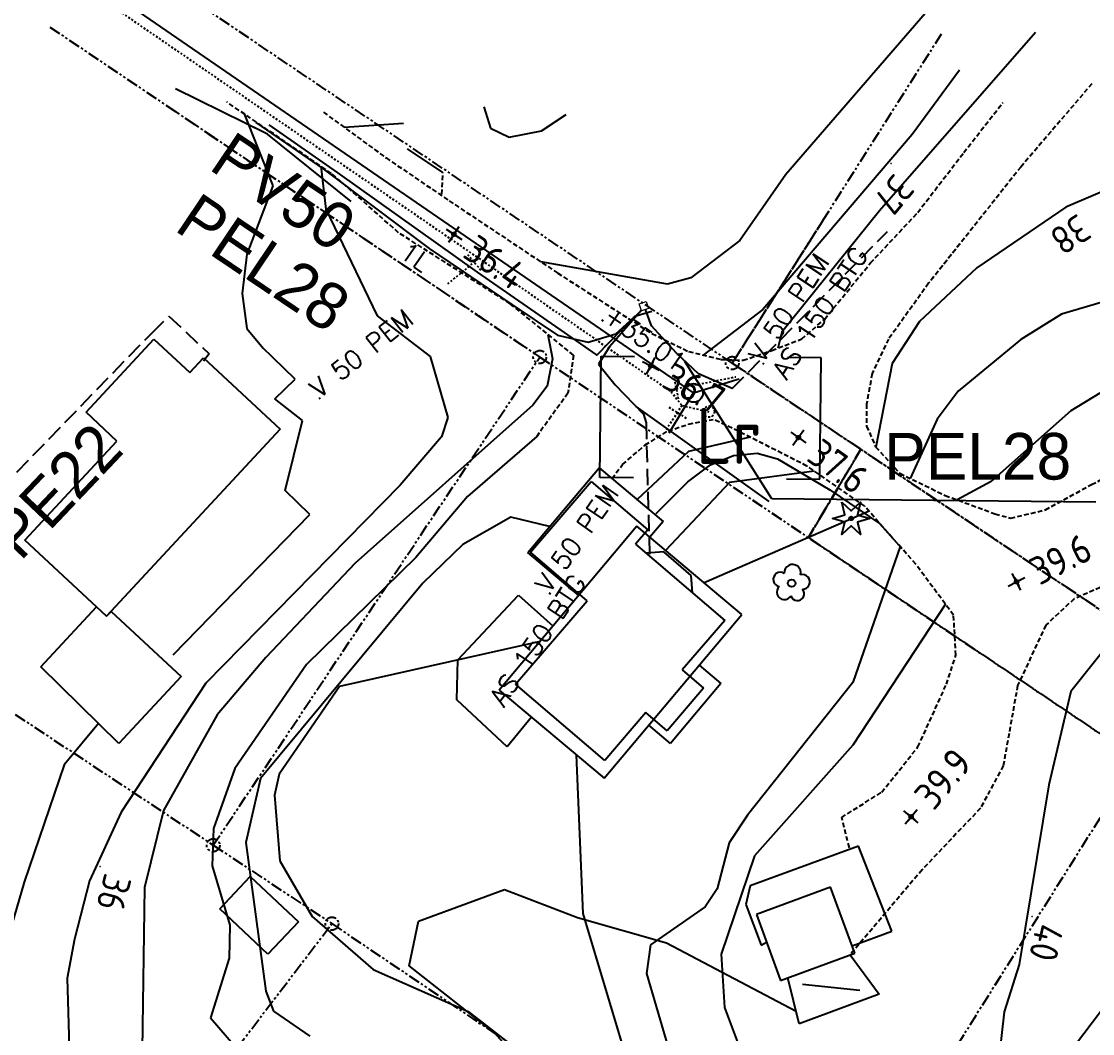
# Model space of a CAD drawing. Header units: metres. Extents: x 139929 to 142176, y 6401995 to 6404420.
# Drawn here: x 140581.7 to 140639.1, y 6402409.2 to 6402463.5 of the extents above; entities that cross this region are included whole.
import ezdxf
from ezdxf.enums import TextEntityAlignment as Align

# ---------------------------------------------------------------- set-up
doc = ezdxf.new("R2010")
doc.units = ezdxf.units.M
doc.header["$LTSCALE"] = 0.5
for name, pattern in [('DASHED', [0.75, 0.5, -0.25]), ('DASHED2', [0.375, 0.25, -0.125]), ('DGN Style 3', [2.464518, 1.76037, -0.704148]), ('HAECK', [0]), ('HIDDEN2', [0.1875, 0.125, -0.0625]), ('PHANTOM', [2.5, 1.25, -0.25, 0.25, -0.25, 0.25, -0.25])]:
    doc.linetypes.add(name, pattern=pattern)
doc.layers.get('0').update_dxf_attribs({"color": 1})
for name, color, linetype, lineweight in [('FAS_HAKPARENTES', 250, 'Continuous', 18), ('LM_GRÄNSPUNKT_TEXT_NY', 94, 'Continuous', 25), ('TE_INMATT_LAGE', 254, 'Continuous', 0)]:
    doc.layers.add(name, color=color, linetype=linetype, lineweight=lineweight)
for name, color, linetype in [('M-BEF-BYGGNAD', 3, 'Continuous'), ('M-BEF-EL', 4, 'ELLEDNING'), ('M-BEF-EL-TEXT', 1, 'Continuous'), ('M-BEF-HÄCK', 7, 'Continuous'), ('M-BEF-MARKLINJE', 4, 'Continuous'), ('M-BEF-MUR', 4, 'Continuous'), ('M-BEF-NIVÅ', 4, 'Continuous'), ('M-BEF-NIVÅKURVA-PRIMÄR-0.5M', 12, 'Continuous'), ('M-BEF-NIVÅKURVA-PRIMÄR-1.0M', 12, 'Continuous'), ('M-BEF-TELE', 4, 'TELELEDNING'), ('M-BEF-TELE-INFO', 4, 'Continuous'), ('M-BEF-TELE-TEXT', 1, 'Continuous'), ('M-BEF-TRÄD', 4, 'Continuous'), ('M-BEF-VA-S', 4, 'Continuous'), ('M-BEF-VA-TEXT', 1, 'Continuous'), ('M-BEF-VA-V', 4, 'HIDDEN2'), ('M-BEF-VÄGKANT', 1, 'DASHED'), ('M-BEF-VÄGKANTSTÖD', 1, 'Continuous'), ('M-GR-FASTIGHETSGRÄNS', 3, 'PHANTOM'), ('M-GR-RÄTTIGHETSGRÄNS', 3, 'DASHED')]:
    doc.layers.add(name, color=color, linetype=linetype)
doc.styles.add('ISO', font='iso.shx', dxfattribs={"height": 2.5})
doc.styles.add('ITALICC', font='italicc', dxfattribs={"oblique": 10})
doc.styles.add('ROMANS', font='romans')
doc.styles.get("Standard").update_dxf_attribs({"font": 'simplex8.shx'})
doc.styles.add('Style-font38', font='font38.shx')
doc.linetypes.add('ELLEDNING', pattern='A,3,-0.5,["E",Standard,S=0.5,R=0,X=0,Y=-0.25],-0.5', length=4)
doc.linetypes.add('TELELEDNING', pattern='A,3,-0.5,["T",Standard,S=0.5,R=0,X=0,Y=-0.25],-0.5', length=4)

# ---------------------------------------------------------------- blocks, each defined once
blk = doc.blocks.new('osynlig cirkel')
blk.add_circle((0, 0), 0.005)
blk = doc.blocks.new('OSYNLIG')
blk.add_blockref('osynlig cirkel', (0, 0))
blk = doc.blocks.new('PRI_M_BARRTRÄD')
blk.add_polyline3d([(-0.5, 0.866026, 0), (0, 0.4, 0), (0.5, 0.866026, 0), (0.34641, 0.2, 0), (1, 0, 0), (0.34641, -0.2, 0), (0.5, -0.866026, 0), (0, -0.4, 0), (-0.5, -0.866026, 0), (-0.34641, -0.2, 0), (-1, 0, 0), (-0.34641, 0.2, 0), (-0.5, 0.866026, 0)])
blk.add_circle((0, 0), 0.1)
blk = doc.blocks.new('PRI_NIVÅ_HÖJDPUNKT_ISM')
at = {"color": 7}
for p, q in [((-0.25, 0), (0.25, 0)), ((0, 0.25), (0, -0.25))]:
    blk.add_line(p, q, dxfattribs=at)
blk = doc.blocks.new('OCT241', base_point=(108327.366, 6370837.691))
at = {"layer": 'TE_INMATT_LAGE', "color": 30, "linetype": 'Continuous', "lineweight": 13, "flags": 128}
blk.add_lwpolyline([(108327.168, 6370837.894), (108327.568, 6370837.889), (108327.564, 6370837.489), (108327.164, 6370837.494), (108327.168, 6370837.894)], dxfattribs=at)
blk = doc.blocks.new('BRUNN')
blk.add_circle((0, 0), 0.5)
blk = doc.blocks.new('VENTIL')
blk.add_line((0, -0.55), (0, 0.55))
blk = doc.blocks.new('LIGGARPUNKT')
blk.add_circle((0, 0), 0.35)
at = {"layer": 'LM_GRÄNSPUNKT_TEXT_NY', "style": 'ITALICC', "oblique": 10}
blk.add_attdef('PUNKTBETECKNING', (0.5, -0.35), '', height=0.7, dxfattribs=at)
blk = doc.blocks.new('PRI_V_POLLARE')
blk.add_circle((0, 0), 0.2)
blk = doc.blocks.new('PRI_M_LÖVTRÄD')
blk.add_circle((0, 0), 0.2)
for centre, radius, start, end in [((-0.601762, 0.206006), 0.384732, 57.341651, 261.23001), ((0.047722, 0.56156), 0.443002, 345.022908, 184.096476), ((0.585988, 0.07036), 0.392534, 269.444378, 106.321877), ((-0.395828, -0.476108), 0.401424, 131.233971, 330.911027), ((0.306072, -0.564084), 0.367104, 196.976003, 41.224955)]:
    blk.add_arc(centre, radius, start, end)
blk = doc.blocks.new('SPWDEF')
at = {"color": 0, "linetype": 'Continuous'}
for p, q in [((-1, 0), (1, 0)), ((0, -1), (0, 1))]:
    blk.add_line(p, q, dxfattribs=at)
blk.add_circle((0, 0), 0.2)
blk = doc.blocks.new('PRI_NIVÅ_HÖJDPKT')
at = {"color": 0, "linetype": 'Continuous', "lineweight": -3}
blk.add_circle((183, 184), 0.0005, dxfattribs=at)

msp = doc.modelspace()

# ---------------------------------------------------------------- linework, layer by layer
at = {"layer": 'FAS_HAKPARENTES', "color": 1, "linetype": 'Continuous', "lineweight": -3}
for p, q in [((140612.698, 6402438.995), (140612.765, 6402445.495)), ((140612.765, 6402445.495), (140614.565, 6402445.476)), ((140624.578, 6402445.41), (140622.778, 6402445.428)), ((140624.511, 6402438.91), (140624.578, 6402445.41)), ((140614.498, 6402438.977), (140612.698, 6402438.995)), ((140622.712, 6402438.929), (140624.511, 6402438.91))]:
    msp.add_line(p, q, dxfattribs=at)
at = {"layer": 'FAS_HAKPARENTES', "lineweight": -3}
for p, q in [((140612.698, 6402438.995), (140612.765, 6402445.495)), ((140612.765, 6402445.495), (140614.565, 6402445.476)), ((140624.578, 6402445.41), (140622.778, 6402445.428)), ((140624.511, 6402438.91), (140624.578, 6402445.41)), ((140614.498, 6402438.977), (140612.698, 6402438.995)), ((140622.712, 6402438.929), (140624.511, 6402438.91))]:
    msp.add_line(p, q, dxfattribs=at)
at = {"layer": 'M-BEF-BYGGNAD'}
for p, q in [((140585.127, 6402442.492), (140588.771, 6402446.413)), ((140588.771, 6402446.413), (140590.689, 6402444.631)), ((140590.689, 6402444.631), (140591.424, 6402445.422)), ((140590.689, 6402444.631), (140591.424, 6402445.422)), ((140591.424, 6402445.422), (140595.554, 6402441.585)), ((140586.784, 6402440.951), (140585.127, 6402442.492)), ((140595.554, 6402441.585), (140586.234, 6402431.559)), ((140595.554, 6402441.585), (140586.234, 6402431.559)), ((140581.846, 6402435.638), (140586.784, 6402440.951)), ((140581.846, 6402435.638), (140586.784, 6402440.951)), ((140608.829, 6402434.967), (140612.657, 6402439.521)), ((140608.829, 6402434.967), (140612.657, 6402439.521)), ((140612.657, 6402439.521), (140616.089, 6402436.637)), ((140612.657, 6402439.521), (140616.089, 6402436.637)), ((140608.977, 6402434.989), (140612.228, 6402438.787)), ((140612.228, 6402438.787), (140615.27, 6402436.184)), ((140614.688, 6402436.381), (140607.302, 6402427.594)), ((140614.688, 6402436.381), (140607.302, 6402427.594)), ((140615.27, 6402436.184), (140614.618, 6402435.423)), ((140620.321, 6402431.647), (140614.688, 6402436.381)), ((140620.321, 6402431.647), (140614.688, 6402436.381)), ((140616.089, 6402436.637), (140615.384, 6402435.796)), ((140616.089, 6402436.637), (140615.384, 6402435.796)), ((140586.234, 6402431.559), (140581.846, 6402435.638)), ((140611.566, 6402432.667), (140608.829, 6402434.967)), ((140611.566, 6402432.667), (140608.829, 6402434.967)), ((140612.014, 6402432.385), (140608.977, 6402434.989)), ((140614.618, 6402435.423), (140619.404, 6402431.325)), ((140616.14, 6402435.002), (140615.195, 6402434.928)), ((140617.606, 6402433.746), (140616.14, 6402435.002)), ((140617.68, 6402432.802), (140617.606, 6402433.746)), ((140605.073, 6402429.206), (140608.329, 6402432.678)), ((140608.329, 6402432.678), (140610.188, 6402431.028)), ((140608.176, 6402427.905), (140612.014, 6402432.385)), ((140582.699, 6402428.836), (140585.695, 6402432.059)), ((140582.699, 6402428.836), (140585.695, 6402432.059)), ((140585.695, 6402432.059), (140586.234, 6402431.559)), ((140585.695, 6402432.059), (140586.234, 6402431.559)), ((140586.234, 6402431.559), (140586.47, 6402431.811)), ((140586.234, 6402431.559), (140586.47, 6402431.811)), ((140586.47, 6402431.811), (140590.23, 6402428.317)), ((140586.47, 6402431.811), (140590.23, 6402428.317)), ((140612.937, 6402422.86), (140620.321, 6402431.647)), ((140612.937, 6402422.86), (140620.321, 6402431.647)), ((140619.404, 6402431.325), (140617.125, 6402428.669)), ((140586.892, 6402424.726), (140582.699, 6402428.836)), ((140586.892, 6402424.726), (140582.699, 6402428.836)), ((140605.026, 6402427.07), (140605.073, 6402429.206)), ((140617.125, 6402428.669), (140618.267, 6402427.693)), ((140618.03, 6402428.921), (140619.192, 6402427.944)), ((140618.03, 6402428.921), (140619.192, 6402427.944)), ((140590.23, 6402428.317), (140586.892, 6402424.726)), ((140590.23, 6402428.317), (140586.892, 6402424.726)), ((140607.302, 6402427.594), (140612.937, 6402422.86)), ((140607.302, 6402427.594), (140612.937, 6402422.86)), ((140612.962, 6402423.808), (140608.176, 6402427.905)), ((140618.267, 6402427.693), (140616.315, 6402425.413)), ((140619.192, 6402427.944), (140616.487, 6402424.726)), ((140619.192, 6402427.944), (140616.487, 6402424.726)), ((140607.729, 6402424.553), (140605.026, 6402427.07)), ((140615.173, 6402426.389), (140612.962, 6402423.808)), ((140616.315, 6402425.413), (140615.173, 6402426.389)), ((140609.025, 6402426.146), (140607.729, 6402424.553)), ((140616.487, 6402424.726), (140615.325, 6402425.701)), ((140616.487, 6402424.726), (140615.325, 6402425.701)), ((140626.577, 6402419.218), (140620.766, 6402417.089)), ((140628.376, 6402414.658), (140626.577, 6402419.218)), ((140592.307, 6402415.852), (140593.939, 6402417.589)), ((140593.939, 6402417.589), (140596.521, 6402415.163)), ((140620.766, 6402417.089), (140620.528, 6402416.081)), ((140625.08, 6402417.011), (140621.099, 6402415.545)), ((140625.08, 6402417.011), (140621.099, 6402415.545)), ((140626.381, 6402413.482), (140625.08, 6402417.011)), ((140626.381, 6402413.482), (140625.08, 6402417.011)), ((140620.528, 6402416.081), (140621.363, 6402413.914)), ((140594.889, 6402413.426), (140592.307, 6402415.852)), ((140621.099, 6402415.545), (140622.399, 6402412.016)), ((140621.099, 6402415.545), (140622.399, 6402412.016)), ((140596.521, 6402415.163), (140594.889, 6402413.426)), ((140626.237, 6402413.871), (140628.376, 6402414.658)), ((140621.363, 6402413.914), (140621.642, 6402414.071)), ((140622.399, 6402412.016), (140626.381, 6402413.482)), ((140622.399, 6402412.016), (140626.381, 6402413.482)), ((140626.129, 6402413.389), (140627.688, 6402411.287)), ((140626.129, 6402413.389), (140627.688, 6402411.287)), ((140623.398, 6402409.685), (140622.783, 6402412.157)), ((140623.398, 6402409.685), (140622.783, 6402412.157)), ((140623.579, 6402411.814), (140626.653, 6402411.488)), ((140623.579, 6402411.814), (140626.653, 6402411.488)), ((140627.688, 6402411.287), (140623.398, 6402409.685)), ((140627.688, 6402411.287), (140623.398, 6402409.685))]:
    msp.add_line(p, q, dxfattribs=at)
at = {"layer": 'M-BEF-EL', "flags": 128}
msp.add_lwpolyline([(140594.942, 6402457.914), (140598.602, 6402455.361), (140606.123, 6402450.015), (140612.544, 6402445.559), (140614.574, 6402447.647), (140615.492, 6402447.914)], dxfattribs=at)
at = {"layer": 'M-BEF-HÄCK', "color": 1, "linetype": 'HAECK', "lineweight": -3}
for p, q in [((140594.874, 6402457.413), (140589.923, 6402459.846)), ((140599.364, 6402453.795), (140594.874, 6402457.413))]:
    msp.add_line(p, q, dxfattribs=at)
at = {"layer": 'M-BEF-HÄCK', "lineweight": -3}
for p, q in [((140594.874, 6402457.413), (140593.265, 6402458.203)), ((140599.364, 6402453.795), (140594.874, 6402457.413))]:
    msp.add_line(p, q, dxfattribs=at)
at = {"layer": 'M-BEF-MARKLINJE'}
for p, q in [((140602.975, 6402415.191, 38.201), (140607.582, 6402416.9, 38.371)), ((140607.582, 6402416.9, 38.371), (140611.492, 6402415.4, 38.585)), ((140602.47, 6402412.802, 38.158), (140602.975, 6402415.191, 38.201)), ((140611.492, 6402415.4, 38.585), (140616.281, 6402414.024, 39.153)), ((140616.281, 6402414.024, 39.153), (140623.227, 6402410.372, 39.736)), ((140607.072, 6402409.194, 37.917), (140602.47, 6402412.802, 38.158)), ((140637.721, 6402407.926, 40.119), (140641.561, 6402412.996, 40.375)), ((140608.82, 6402407.216, 38.002), (140607.072, 6402409.194, 37.917))]:
    msp.add_line(p, q, dxfattribs=at)
at = {"layer": 'M-BEF-MARKLINJE', "lineweight": -3}
for p, q in [((140602.975, 6402415.191), (140607.582, 6402416.9)), ((140607.582, 6402416.9), (140611.492, 6402415.4)), ((140602.47, 6402412.802), (140602.975, 6402415.191)), ((140611.492, 6402415.4), (140616.281, 6402414.024)), ((140616.281, 6402414.024), (140623.227, 6402410.372)), ((140607.072, 6402409.194), (140602.47, 6402412.802)), ((140637.721, 6402407.926), (140641.561, 6402412.996)), ((140608.82, 6402407.216), (140607.072, 6402409.194))]:
    msp.add_line(p, q, dxfattribs=at)
at = {"layer": 'M-BEF-MUR'}
for p, q in [((140596.358, 6402444.266), (140594.581, 6402445.983)), ((140595.26, 6402443.209), (140596.358, 6402444.266)), ((140596.75, 6402442.052), (140595.26, 6402443.209)), ((140595.809, 6402438.291), (140596.75, 6402442.052)), ((140597.131, 6402437.018), (140595.809, 6402438.291)), ((140589.805, 6402429.487), (140597.131, 6402437.018))]:
    msp.add_line(p, q, dxfattribs=at)
at = {"layer": 'M-BEF-MUR', "lineweight": -3}
for p, q in [((140596.358, 6402444.266), (140594.581, 6402445.983)), ((140595.26, 6402443.209), (140596.358, 6402444.266)), ((140596.75, 6402442.052), (140595.26, 6402443.209)), ((140595.809, 6402438.291), (140596.75, 6402442.052)), ((140618.633, 6402439.666), (140619.868, 6402440.172)), ((140619.868, 6402440.172), (140621.148, 6402440.294)), ((140621.148, 6402440.294), (140622.224, 6402440.003)), ((140617.414, 6402438.767), (140618.633, 6402439.666)), ((140622.224, 6402440.003), (140625.04, 6402438.324)), ((140615.718, 6402437.07), (140617.414, 6402438.767)), ((140597.131, 6402437.018), (140595.809, 6402438.291)), ((140625.04, 6402438.324), (140627.707, 6402436.531)), ((140589.805, 6402429.487), (140597.131, 6402437.018)), ((140627.707, 6402436.531), (140628.903, 6402435.191))]:
    msp.add_line(p, q, dxfattribs=at)
at = {"layer": 'M-BEF-NIVÅKURVA-PRIMÄR-0.5M', "linetype": 'Continuous', "lineweight": -3}
for p, q in [((140631.881, 6402465.885, 36.5), (140622.683, 6402455.252, 36.5)), ((140636.086, 6402462.865, 37.5), (140627.705, 6402453.305, 37.5)), ((140606.468, 6402458.877, 36.5), (140606.837, 6402457.74, 36.5)), ((140593.616, 6402458.501, 35.5), (140595.145, 6402454.645, 35.5)), ((140609.574, 6402457.596, 36.5), (140610.897, 6402458.469, 36.5)), ((140606.837, 6402457.74, 36.5), (140607.833, 6402457.251, 36.5)), ((140607.833, 6402457.251, 36.5), (140609.574, 6402457.596, 36.5)), ((140622.683, 6402455.252, 36.5), (140620.21, 6402451.707, 36.5)), ((140595.145, 6402454.645, 35.5), (140593.754, 6402450.976, 35.5)), ((140627.705, 6402453.305, 37.5), (140622.459, 6402446.794, 37.5)), ((140620.21, 6402451.707, 36.5), (140617.576, 6402449.712, 36.5)), ((140593.754, 6402450.976, 35.5), (140593.499, 6402448.858, 35.5)), ((140616.325, 6402449.373, 36.5), (140609.531, 6402450.561, 36.5)), ((140617.576, 6402449.712, 36.5), (140616.325, 6402449.373, 36.5)), ((140593.499, 6402448.858, 35.5), (140593.756, 6402446.985, 35.5)), ((140641.775, 6402449.039, 38.5), (140637.465, 6402447.747, 38.5)), ((140637.465, 6402447.747, 38.5), (140635.295, 6402446.399, 38.5)), ((140593.756, 6402446.985, 35.5), (140594.633, 6402445.933, 35.5)), ((140609.915, 6402446.672, 36.5), (140610.164, 6402445.362, 36.5)), ((140622.459, 6402446.794, 37.5), (140622.255, 6402445.935, 37.5)), ((140635.295, 6402446.399, 38.5), (140631.922, 6402443.629, 38.5)), ((140610.164, 6402445.362, 36.5), (140609.866, 6402443.896, 36.5)), ((140609.866, 6402443.896, 36.5), (140609.099, 6402442.88, 36.5)), ((140631.922, 6402443.629, 38.5), (140630.808, 6402442.129, 38.5)), ((140609.099, 6402442.88, 36.5), (140599.565, 6402434.398, 36.5)), ((140630.808, 6402442.129, 38.5), (140629.358, 6402438.944, 38.5)), ((140620.759, 6402441.155, 37.5), (140617.452, 6402440.386, 37.5)), ((140617.452, 6402440.386, 37.5), (140614.699, 6402437.806, 37.5)), ((140607.928, 6402436.871, 37.5), (140605.35, 6402435.392, 37.5)), ((140610.006, 6402436.368, 37.5), (140607.928, 6402436.871, 37.5)), ((140627.15, 6402437.181, 38.5), (140618.3, 6402433.346, 38.5)), ((140605.35, 6402435.392, 37.5), (140603.207, 6402433.333, 37.5)), ((140599.565, 6402434.398, 36.5), (140594.775, 6402429.33, 36.5)), ((140603.207, 6402433.333, 37.5), (140594.492, 6402422.844, 37.5)), ((140631.244, 6402432.202, 39.5), (140626.268, 6402424.638, 39.5)), ((140594.775, 6402429.33, 36.5), (140592.173, 6402426.259, 36.5)), ((140585.789, 6402425.807, 35.5), (140583.947, 6402423.574, 35.5)), ((140592.173, 6402426.259, 36.5), (140589.284, 6402421.131, 36.5)), ((140626.268, 6402424.638, 39.5), (140620.992, 6402418.691, 39.5)), ((140611.431, 6402424.125, 38.5), (140611.782, 6402415.615, 38.5)), ((140583.947, 6402423.574, 35.5), (140581.806, 6402417.286, 35.5)), ((140594.492, 6402422.844, 37.5), (140593.697, 6402419.416, 37.5)), ((140589.284, 6402421.131, 36.5), (140588.267, 6402417.001, 36.5)), ((140593.697, 6402419.416, 37.5), (140594.778, 6402411.432, 37.5)), ((140620.992, 6402418.691, 39.5), (140619.211, 6402413.42, 39.5)), ((140581.806, 6402417.286, 35.5), (140580.651, 6402413.296, 35.5)), ((140588.267, 6402417.001, 36.5), (140588.136, 6402408.318, 36.5)), ((140611.782, 6402415.615, 38.5), (140614.255, 6402407.383, 38.5)), ((140619.211, 6402413.42, 39.5), (140619.385, 6402410.563, 39.5)), ((140594.778, 6402411.432, 37.5), (140595.192, 6402410.363, 37.5)), ((140595.192, 6402410.363, 37.5), (140597.142, 6402409.032, 37.5)), ((140619.385, 6402410.563, 39.5), (140620.353, 6402407.984, 39.5))]:
    msp.add_line(p, q, dxfattribs=at)
at = {"layer": 'M-BEF-NIVÅKURVA-PRIMÄR-1.0M', "linetype": 'Continuous', "lineweight": -3}
for p, q in [((140631.995, 6402460.844, 37), (140629.454, 6402457.392, 37)), ((140602.167, 6402457.981, 36), (140598.982, 6402457.776, 36)), ((140629.454, 6402457.392, 37), (140621.44, 6402448.004, 37)), ((140645.219, 6402456.718, 38), (140637.712, 6402453.499, 38)), ((140597.723, 6402455.703, 36), (140597.99, 6402453.389, 36)), ((140597.99, 6402453.389, 36), (140600.746, 6402447.666, 36)), ((140637.712, 6402453.499, 38), (140632.924, 6402450.248, 38)), ((140632.924, 6402450.248, 38), (140629.848, 6402447.364, 38)), ((140600.746, 6402447.666, 36), (140603.603, 6402445.487, 36)), ((140621.44, 6402448.004, 37), (140618.238, 6402445.56, 37)), ((140629.848, 6402447.364, 38), (140628.393, 6402445.116, 38)), ((140603.603, 6402445.487, 36), (140604.545, 6402442.213, 36)), ((140628.393, 6402445.116, 38), (140627.518, 6402440.617, 38)), ((140639.524, 6402443.519, 39), (140637.967, 6402442.563, 39)), ((140637.967, 6402442.563, 39), (140633.69, 6402438.774, 39)), ((140604.545, 6402442.213, 36), (140604.207, 6402441.175, 36)), ((140604.207, 6402441.175, 36), (140601.987, 6402438.581, 36)), ((140609.312, 6402441.196, 37), (140605.594, 6402437.982, 37)), ((140624.197, 6402439.34, 38), (140619.659, 6402438.734, 38)), ((140601.987, 6402438.581, 36), (140591.557, 6402427.966, 36)), ((140619.659, 6402438.734, 38), (140616.228, 6402435.086, 38)), ((140633.69, 6402438.774, 39), (140631.867, 6402437.796, 39)), ((140605.594, 6402437.982, 37), (140602.82, 6402434.704, 37)), ((140628.82, 6402435.287, 39), (140626.284, 6402428.005, 39)), ((140602.82, 6402434.704, 37), (140596.952, 6402428.955, 37)), ((140640.664, 6402430.892, 40), (140637.973, 6402427.523, 40)), ((140609.494, 6402430.202, 38), (140598.723, 6402427.775, 38)), ((140596.952, 6402428.955, 37), (140593.114, 6402423.382, 37)), ((140591.557, 6402427.966, 36), (140587.011, 6402421.048, 36)), ((140598.723, 6402427.775, 38), (140595.5, 6402423.086, 38)), ((140626.284, 6402428.005, 39), (140620.616, 6402420.872, 39)), ((140637.973, 6402427.523, 40), (140636.799, 6402422.504, 40)), ((140593.114, 6402423.382, 37), (140591.96, 6402420.166, 37)), ((140595.5, 6402423.086, 38), (140595.24, 6402421.946, 38)), ((140636.799, 6402422.504, 40), (140635.193, 6402412.862, 40)), ((140595.24, 6402421.946, 38), (140595.532, 6402418.436, 38)), ((140587.011, 6402421.048, 36), (140585.314, 6402417.352, 36)), ((140620.616, 6402420.872, 39), (140619.647, 6402419.398, 39)), ((140591.96, 6402420.166, 37), (140591.897, 6402418.169, 37)), ((140619.647, 6402419.398, 39), (140618.993, 6402416.928, 39)), ((140595.532, 6402418.436, 38), (140597.265, 6402415.449, 38)), ((140591.897, 6402418.169, 37), (140592.844, 6402414.988, 37)), ((140585.314, 6402417.352, 36), (140584.514, 6402414.236, 36)), ((140618.993, 6402416.928, 39), (140618.347, 6402415.967, 39)), ((140597.265, 6402415.449, 38), (140600.529, 6402412.603, 38)), ((140618.347, 6402415.967, 39), (140615.42, 6402413.926, 39)), ((140592.844, 6402414.988, 37), (140592.804, 6402413.213, 37)), ((140584.514, 6402414.236, 36), (140584.118, 6402412.133, 36)), ((140615.42, 6402413.926, 39), (140615.21, 6402412.394, 39)), ((140592.804, 6402413.213, 37), (140591.81, 6402410.015, 37)), ((140600.529, 6402412.603, 38), (140605.626, 6402410.346, 38)), ((140635.193, 6402412.862, 40), (140634.403, 6402410.332, 40)), ((140584.118, 6402412.133, 36), (140584.246, 6402407.852, 36)), ((140615.21, 6402412.394, 39), (140616.452, 6402408.113, 39)), ((140605.626, 6402410.346, 38), (140609.448, 6402407.4, 38)), ((140634.403, 6402410.332, 40), (140633.955, 6402406.557, 40)), ((140591.81, 6402410.015, 37), (140593.598, 6402407.934, 37))]:
    msp.add_line(p, q, dxfattribs=at)
at = {"layer": 'M-BEF-TELE', "linetype": 'Continuous'}
for p, q in [((140594.239, 6402458.035), (140597.858, 6402455.545)), ((140597.858, 6402455.545), (140603.535, 6402451.285)), ((140603.535, 6402451.285), (140607.981, 6402448.274)), ((140607.981, 6402448.274), (140610.421, 6402446.623)), ((140613.559, 6402446.702), (140614.928, 6402447.96)), ((140614.93, 6402447.967), (140613.972, 6402446.861)), ((140615.476, 6402447.134), (140615.154, 6402448)), ((140616.821, 6402445.67), (140615.476, 6402447.134)), ((140610.421, 6402446.623), (140612.071, 6402446.262)), ((140612.071, 6402446.262), (140613.559, 6402446.702)), ((140613.972, 6402446.861), (140613.222, 6402445.997)), ((140613.222, 6402445.997), (140612.626, 6402445.074)), ((140617.999, 6402444.562), (140616.821, 6402445.67)), ((140612.626, 6402445.074), (140613.524, 6402443.965)), ((140619.804, 6402443.771), (140617.999, 6402444.562)), ((140613.524, 6402443.965), (140615.036, 6402442.384)), ((140615.036, 6402442.384), (140615.179, 6402441.927))]:
    msp.add_line(p, q, dxfattribs=at)
at = {"layer": 'M-BEF-TELE-INFO', "linetype": 'DGN Style 3'}
for p, q in [((140619.804, 6402443.771), (140628.136, 6402452.191)), ((140588.668, 6402446.761), (140589.576, 6402447.652)), ((140589.576, 6402447.652), (140591.743, 6402445.621)), ((140573.7, 6402431.328), (140588.668, 6402446.761)), ((140591.743, 6402445.621), (140591.439, 6402445.235)), ((140615.179, 6402441.927), (140615.362, 6402434.83))]:
    msp.add_line(p, q, dxfattribs=at)
at = {"layer": 'M-BEF-TELE-TEXT', "linetype": 'Continuous'}
for p, q in [((140621.925, 6402437.841), (140617.257, 6402445.224)), ((140621.78, 6402437.698), (140614.644, 6402442.806)), ((140639.32, 6402437.662), (140621.925, 6402437.841))]:
    msp.add_line(p, q, dxfattribs=at)
at = {"layer": 'M-BEF-VA-S'}
for points in [[(140617.73, 6402443.529, 0), (140586.802, 6402464.792, 0), (140581.196, 6402468.646, 0)], [(140617.73, 6402443.529, 0), (140620.053, 6402444.245, 0), (140620.172, 6402444.282, 0)], [(140616.419, 6402441.397, 0), (140617.73, 6402443.529, 0)]]:
    msp.add_polyline3d(points, dxfattribs=at)
at = {"layer": 'M-BEF-VA-TEXT'}
for points in [[(140612.789, 6402447.455, 0), (140612.871, 6402447.398, 0)], [(140621.445, 6402445.066, 0), (140621.5, 6402445.15, 0)], [(140622.705, 6402444.208, 0), (140622.76, 6402444.291, 0)], [(140597.634, 6402443.21, 0), (140597.712, 6402443.272, 0)], [(140609.995, 6402432.74, 0), (140610.052, 6402432.822, 0)], [(140607.537, 6402426.66, 0), (140607.592, 6402426.743, 0)]]:
    msp.add_polyline3d(points, dxfattribs=at)
at = {"layer": 'M-BEF-VA-V'}
for points in [[(140558.535, 6402441.137, 0), (140581.315, 6402467.862, 0), (140585.906, 6402464.707, 0), (140606.11, 6402450.818, 0), (140606.206, 6402450.751, 0), (140616.519, 6402443.596, 0), (140617.109, 6402442.855, 0), (140618.549, 6402442.524, 0)], [(140604.545, 6402449.378, 0), (140605.956, 6402450.544, 0), (140606.206, 6402450.751, 0)], [(140616.519, 6402443.596, 0), (140616.812, 6402443.761, 0), (140619.998, 6402444.398, 0)], [(140617.109, 6402442.855, 0), (140616.863, 6402442.479, 0), (140616.232, 6402441.514, 0)]]:
    msp.add_polyline3d(points, dxfattribs=at)
at = {"layer": 'M-BEF-VÄGKANT'}
for p, q in [((140639.1, 6402460.115), (140635.291, 6402455.65)), ((140598.3, 6402455.31), (140592.675, 6402459.142)), ((140632.227, 6402456.425), (140634.336, 6402459.115)), ((140597.867, 6402458.588), (140601.227, 6402456.142)), ((140629.757, 6402453.208), (140632.227, 6402456.425)), ((140601.227, 6402456.142), (140604.612, 6402453.838)), ((140635.291, 6402455.65), (140630.344, 6402449.414)), ((140601.902, 6402452.125), (140598.3, 6402455.31)), ((140604.612, 6402453.838), (140610.44, 6402449.956)), ((140627.224, 6402450.501), (140629.757, 6402453.208)), ((140607.89, 6402448.316), (140601.902, 6402452.125)), ((140624.765, 6402447.489), (140627.224, 6402450.501)), ((140610.44, 6402449.956), (140615.491, 6402446.714)), ((140630.344, 6402449.414), (140628.196, 6402446.423)), ((140611.292, 6402445.556), (140607.89, 6402448.316)), ((140623.535, 6402446.429), (140624.765, 6402447.489)), ((140615.491, 6402446.714), (140617.46, 6402445.75)), ((140621.934, 6402445.811), (140623.535, 6402446.429)), ((140628.196, 6402446.423), (140627.312, 6402444.569)), ((140611.292, 6402445.556), (140610.983, 6402443.512)), ((140617.46, 6402445.75), (140619.194, 6402445.328)), ((140619.194, 6402445.328), (140620.395, 6402445.282)), ((140620.395, 6402445.282), (140621.934, 6402445.811)), ((140627.312, 6402444.569), (140627.005, 6402442.927)), ((140610.983, 6402443.512), (140609.312, 6402441.196)), ((140627.005, 6402442.927), (140627.01, 6402441.75)), ((140617.46, 6402441.854), (140618.787, 6402442.109)), ((140620.132, 6402441.474), (140618.787, 6402442.109)), ((140615.127, 6402440.738), (140616.367, 6402441.494)), ((140616.367, 6402441.494), (140617.46, 6402441.854)), ((140623.813, 6402439.608), (140620.132, 6402441.474)), ((140627.01, 6402441.75), (140627.5, 6402440.637)), ((140613.923, 6402439.695), (140615.127, 6402440.738)), ((140627.5, 6402440.637), (140628.797, 6402439.218)), ((140613.344, 6402438.944), (140613.923, 6402439.695)), ((140626.912, 6402437.451), (140623.813, 6402439.608)), ((140639.086, 6402438.62), (140641.097, 6402439.621)), ((140628.797, 6402439.218), (140631.233, 6402438.029)), ((140636.608, 6402437.258), (140639.086, 6402438.62)), ((140631.233, 6402438.029), (140633.902, 6402437.049)), ((140629.652, 6402434.342), (140626.912, 6402437.451)), ((140634.739, 6402436.809), (140636.608, 6402437.258)), ((140633.902, 6402437.049), (140634.739, 6402436.809)), ((140642.986, 6402434.596), (140638.148, 6402432.482)), ((140631.683, 6402431.611), (140629.652, 6402434.342)), ((140638.148, 6402432.482), (140636.629, 6402431.07)), ((140631.804, 6402429.459), (140631.683, 6402431.611)), ((140636.629, 6402431.07), (140635.117, 6402427.838)), ((140631.301, 6402427.911), (140631.804, 6402429.459)), ((140629.771, 6402424.542), (140631.301, 6402427.911)), ((140635.117, 6402427.838), (140634.348, 6402423.53)), ((140627.824, 6402422.116), (140629.771, 6402424.542)), ((140634.348, 6402423.53), (140633.118, 6402421.251)), ((140625.676, 6402420.761), (140627.824, 6402422.116)), ((140633.118, 6402421.251), (140629.988, 6402417.948)), ((140626.089, 6402419.135), (140625.676, 6402420.761)), ((140629.988, 6402417.948), (140626.129, 6402413.39))]:
    msp.add_line(p, q, dxfattribs=at)
at = {"layer": 'M-BEF-VÄGKANT', "lineweight": -3}
for p, q in [((140598.3, 6402455.31), (140594.321, 6402458.021)), ((140599.988, 6402457.044), (140601.227, 6402456.142)), ((140601.227, 6402456.142), (140604.612, 6402453.838)), ((140601.902, 6402452.125), (140598.3, 6402455.31)), ((140604.226, 6402454.19), (140604.283, 6402455.349)), ((140604.612, 6402453.838), (140610.44, 6402449.956)), ((140607.89, 6402448.316), (140601.902, 6402452.125)), ((140627.224, 6402450.501), (140628.712, 6402452.091)), ((140632.016, 6402451.522), (140630.344, 6402449.414)), ((140624.765, 6402447.489), (140627.224, 6402450.501)), ((140610.44, 6402449.956), (140615.491, 6402446.714)), ((140630.344, 6402449.414), (140628.196, 6402446.423)), ((140611.292, 6402445.556), (140607.89, 6402448.316)), ((140623.535, 6402446.429), (140624.765, 6402447.489)), ((140615.491, 6402446.714), (140617.46, 6402445.75)), ((140621.934, 6402445.811), (140623.535, 6402446.429)), ((140628.196, 6402446.423), (140627.312, 6402444.569)), ((140611.292, 6402445.556), (140610.983, 6402443.512)), ((140617.46, 6402445.75), (140619.194, 6402445.328)), ((140619.194, 6402445.328), (140620.395, 6402445.282)), ((140620.395, 6402445.282), (140621.934, 6402445.811)), ((140627.312, 6402444.569), (140627.005, 6402442.927)), ((140610.983, 6402443.512), (140609.312, 6402441.196)), ((140627.005, 6402442.927), (140627.01, 6402441.75)), ((140627.01, 6402441.75), (140627.5, 6402440.637)), ((140627.5, 6402440.637), (140628.797, 6402439.218)), ((140639.086, 6402438.62), (140641.097, 6402439.621)), ((140628.797, 6402439.218), (140631.233, 6402438.029)), ((140636.608, 6402437.258), (140639.086, 6402438.62)), ((140631.233, 6402438.029), (140633.902, 6402437.049)), ((140634.739, 6402436.809), (140636.608, 6402437.258)), ((140633.902, 6402437.049), (140634.739, 6402436.809)), ((140629.652, 6402434.342), (140628.92, 6402435.173)), ((140642.986, 6402434.596), (140638.148, 6402432.482)), ((140631.683, 6402431.611), (140629.652, 6402434.342)), ((140638.148, 6402432.482), (140636.629, 6402431.07)), ((140631.804, 6402429.459), (140631.683, 6402431.611)), ((140636.629, 6402431.07), (140635.117, 6402427.838)), ((140631.301, 6402427.911), (140631.804, 6402429.459)), ((140629.771, 6402424.542), (140631.301, 6402427.911)), ((140635.117, 6402427.838), (140634.348, 6402423.53)), ((140627.824, 6402422.116), (140629.771, 6402424.542)), ((140634.348, 6402423.53), (140633.118, 6402421.251)), ((140625.676, 6402420.761), (140627.824, 6402422.116)), ((140633.118, 6402421.251), (140629.988, 6402417.948)), ((140626.089, 6402419.135), (140625.676, 6402420.761)), ((140629.988, 6402417.948), (140628.094, 6402415.71))]:
    msp.add_line(p, q, dxfattribs=at)
at = {"layer": 'M-BEF-VÄGKANTSTÖD', "lineweight": -3}
msp.add_line((140604.283, 6402455.349), (140602.38, 6402456.632), dxfattribs=at)
at = {"layer": 'M-GR-FASTIGHETSGRÄNS'}
for p, q in [((140619.802, 6402445.131), (140586.55, 6402467.493)), ((140583.185, 6402463.158), (140609.475, 6402445.457)), ((140631.024, 6402462.776), (140619.802, 6402445.131)), ((140589.607, 6402458.834), (140609.475, 6402445.457)), ((140589.607, 6402458.834), (140609.475, 6402445.457)), ((140619.802, 6402445.131), (140602.812, 6402456.557)), ((140619.802, 6402445.131), (140602.812, 6402456.557)), ((140624.672, 6402452.788), (140619.802, 6402445.131)), ((140591.954, 6402419.268), (140609.475, 6402445.457)), ((140591.954, 6402419.268), (140609.475, 6402445.457)), ((140609.475, 6402445.457), (140641.535, 6402423.908)), ((140609.475, 6402445.457), (140623.89, 6402435.769)), ((140609.475, 6402445.457), (140641.535, 6402423.908)), ((140619.802, 6402445.131), (140644.484, 6402428.588)), ((140626.702, 6402440.506), (140619.802, 6402445.131)), ((140619.802, 6402445.131), (140644.484, 6402428.588)), ((140559.413, 6402440.752), (140591.954, 6402419.268)), ((140559.413, 6402440.752), (140591.954, 6402419.268)), ((140626.702, 6402440.506), (140623.89, 6402435.769)), ((140623.89, 6402435.769), (140626.702, 6402440.506)), ((140644.484, 6402428.588), (140626.702, 6402440.506)), ((140623.89, 6402435.769), (140641.535, 6402423.908)), ((140641.535, 6402423.908), (140628.022, 6402402.406)), ((140641.535, 6402423.908), (140628.023, 6402402.407)), ((140641.535, 6402423.908), (140628.023, 6402402.407)), ((140591.954, 6402419.268), (140598.321, 6402415.062)), ((140591.954, 6402419.268), (140598.321, 6402415.062)), ((140575.056, 6402384.582), (140598.321, 6402415.062)), ((140575.056, 6402384.582), (140598.321, 6402415.062)), ((140598.321, 6402415.062), (140614.987, 6402403.821)), ((140598.321, 6402415.062), (140614.987, 6402403.821))]:
    msp.add_line(p, q, dxfattribs=at)
at = {"layer": 'M-GR-RÄTTIGHETSGRÄNS', "color": 1, "linetype": 'DASHED2', "lineweight": -3}
msp.add_line((140623.89, 6402435.769), (140626.702, 6402440.506), dxfattribs=at)

# ---------------------------------------------------------------- block references
at = {"layer": 'M-BEF-MARKLINJE', "lineweight": -3}
msp.add_blockref('PRI_M_BARRTRÄD', (140626.186, 6402436.798, 38.462), dxfattribs=at)
at = {"layer": 'M-BEF-NIVÅ'}
for p, xscale, yscale, zscale, rotation in [((140604.87, 6402452.038), 0.4999999999999999, 0.4999999999999999, 0.4999999999999999, 326.1960004390162), ((140615.435, 6402444.983), 0.5, 0.5, 0.5, 333.0180002122141), ((140623.354, 6402441.135), 0.5, 0.5, 0.5, 324.5310018099476), ((140635.062, 6402433.401), 0.4999999999999999, 0.4999999999999999, 0.4999999999999999, 27.38700097726367), ((140629.401, 6402420.795), 0.5, 0.5, 0.5, 50.30999863377669)]:
    msp.add_blockref('SPWDEF', p, dxfattribs=dict(at, xscale=xscale, yscale=yscale, zscale=zscale, rotation=rotation))
at = {"layer": 'M-BEF-NIVÅ', "lineweight": -3}
for p, rotation in [((140604.87, 6402452.038), 326.1960004390162), ((140615.435, 6402444.983), 333.0180002122141), ((140623.354, 6402441.135), 324.5310018099476), ((140635.062, 6402433.401), 27.38700097726369), ((140629.401, 6402420.795), 50.30999863377668)]:
    msp.add_blockref('PRI_NIVÅ_HÖJDPUNKT_ISM', p, dxfattribs=dict(at, rotation=rotation))
at = {"layer": 'M-BEF-NIVÅKURVA-PRIMÄR-1.0M', "color": 1, "linetype": 'Continuous', "lineweight": -3, "xscale": 0.001, "yscale": 0.001, "zscale": 0.001}
for p in [(140628.154, 6402455.662, 37), (140638.113, 6402453.571, 38), (140585.696, 6402417.947, 36), (140635.707, 6402415.26, 40)]:
    msp.add_blockref('PRI_NIVÅ_HÖJDPKT', p, dxfattribs=at)
at = {"layer": 'M-BEF-TELE', "color": 30, "linetype": 'Continuous', "lineweight": 13, "rotation": 109.230672}
msp.add_blockref('OCT241', (140615.063, 6402448.19), dxfattribs=at)
at = {"layer": 'M-BEF-TRÄD', "color": 1, "linetype": 'Continuous', "lineweight": -3}
for name, p in [('PRI_M_BARRTRÄD', (140626.186, 6402436.798)), ('PRI_M_LÖVTRÄD', (140622.991, 6402433.323))]:
    msp.add_blockref(name, p, dxfattribs=at)
at = {"layer": 'M-BEF-VA-S'}
msp.add_blockref('BRUNN', (140617.73, 6402443.529), dxfattribs=at)
at = {"layer": 'M-BEF-VA-V'}
for p, rotation in [((140605.956, 6402450.544), 220.1549999999908), ((140616.812, 6402443.761), 11.90331388358699), ((140616.863, 6402442.479), 237.4295232684532)]:
    msp.add_blockref('VENTIL', p, dxfattribs=dict(at, rotation=rotation))
at = {"layer": 'M-BEF-VA-V', "xscale": 0.6, "yscale": 0.6, "zscale": 0.6}
msp.add_blockref('BRUNN', (140618.549, 6402442.524), dxfattribs=at)
at = {"layer": 'M-GR-FASTIGHETSGRÄNS'}
for p in [(140609.475, 6402445.457), (140619.802, 6402445.131), (140591.954, 6402419.268), (140598.321, 6402415.062)]:
    msp.add_blockref('LIGGARPUNKT', p, dxfattribs=at)
at = {"layer": 'M-GR-RÄTTIGHETSGRÄNS', "lineweight": -3}
msp.add_blockref('OSYNLIG', (140619.622, 6402439.724), dxfattribs=at)
at = {"layer": 'M-GR-RÄTTIGHETSGRÄNS', "color": 1, "linetype": 'Continuous', "lineweight": -3, "xscale": 0.01, "yscale": 0.01, "zscale": 0.01}
msp.add_blockref('PRI_V_POLLARE', (140619.622, 6402439.724), dxfattribs=at)

# ---------------------------------------------------------------- texts
at = {"layer": 'M-BEF-EL-TEXT', "linetype": 'Continuous'}
msp.add_text('1L', height=1, rotation=325.19599, dxfattribs=at).set_placement((140601.7, 6402450.623), align=Align.BOTTOM_LEFT)
at = {"layer": 'M-BEF-NIVÅ', "style": 'ISO'}
for s, rotation, p in [('36.4', 325.60872, (140605.695, 6402451.473)), ('36.4', 326.19601, (140605.695, 6402451.473)), ('36.7', 332.43051, (140616.322, 6402444.52)), ('36.7', 333.018, (140616.322, 6402444.52)), ('37.6', 323.94375, (140624.163, 6402440.546)), ('37.6', 324.531, (140624.163, 6402440.546)), ('39.6', 27.387, (140635.954, 6402433.852)), ('39.6', 26.79603, (140635.954, 6402433.852)), ('39.9', 50.31, (140630.048, 6402421.558)), ('39.9', 49.71853, (140630.048, 6402421.558))]:
    msp.add_text(s, height=1.5, rotation=rotation, dxfattribs=at).set_placement(p, align=Align.MIDDLE_LEFT)
at = {"layer": 'M-BEF-NIVÅKURVA-PRIMÄR-1.0M', "style": 'ISO'}
for s, rotation, p in [('37', 230.454, (140628.154, 6402455.662)), ('38', 213.039, (140638.113, 6402453.571)), ('36', 255.49199, (140585.696, 6402417.947)), ('40', 256.923, (140635.707, 6402415.26))]:
    msp.add_text(s, height=1.5, rotation=rotation, dxfattribs=at).set_placement(p, align=Align.BOTTOM_LEFT)
at = {"layer": 'M-BEF-TELE-TEXT', "linetype": 'Continuous', "style": 'Style-font38'}
for s, p in [('PV50', (140593.045, 6402457.643)), ('PEL28', (140591.195, 6402454.36))]:
    msp.add_text(s, height=2.5, rotation=326.05057, dxfattribs=at).set_placement(p, align=Align.TOP_LEFT)
at = {"layer": 'M-BEF-TELE-TEXT', "linetype": 'DGN Style 3', "style": 'Style-font38'}
msp.add_text('PE22', height=2.5, rotation=46.46813, dxfattribs=at).set_placement((140579.795, 6402436.177), align=Align.TOP_LEFT)
at = {"layer": 'M-BEF-TELE-TEXT', "linetype": 'Continuous', "style": 'Style-font38'}
msp.add_text('PEL28', height=2.5, dxfattribs=at).set_placement((140627.959, 6402438.882))
at = {"layer": 'M-BEF-VA-TEXT', "style": 'ROMANS'}
for s, rotation, p in [('AS 150 BTG ', 56.56155, (140622.705, 6402444.208)), ('V 50 PEM ', 56.74037, (140621.445, 6402445.066)), ('V 50 PEM ', 38.61651, (140597.634, 6402443.21)), ('+35.01', 325.0725, (140612.789, 6402447.455)), ('V 50 PEM ', 55.18054, (140609.995, 6402432.74)), ('AS 150 BTG ', 56.17698, (140607.537, 6402426.66))]:
    msp.add_text(s, height=1, rotation=rotation, dxfattribs=at).set_placement(p)
at = {"layer": 'M-GR-RÄTTIGHETSGRÄNS', "lineweight": -3, "style": 'ISO'}
msp.add_text('Lr', height=3, dxfattribs=at).set_placement((140619.622, 6402439.724), align=Align.CENTER)

doc.saveas('drawing.dxf')
